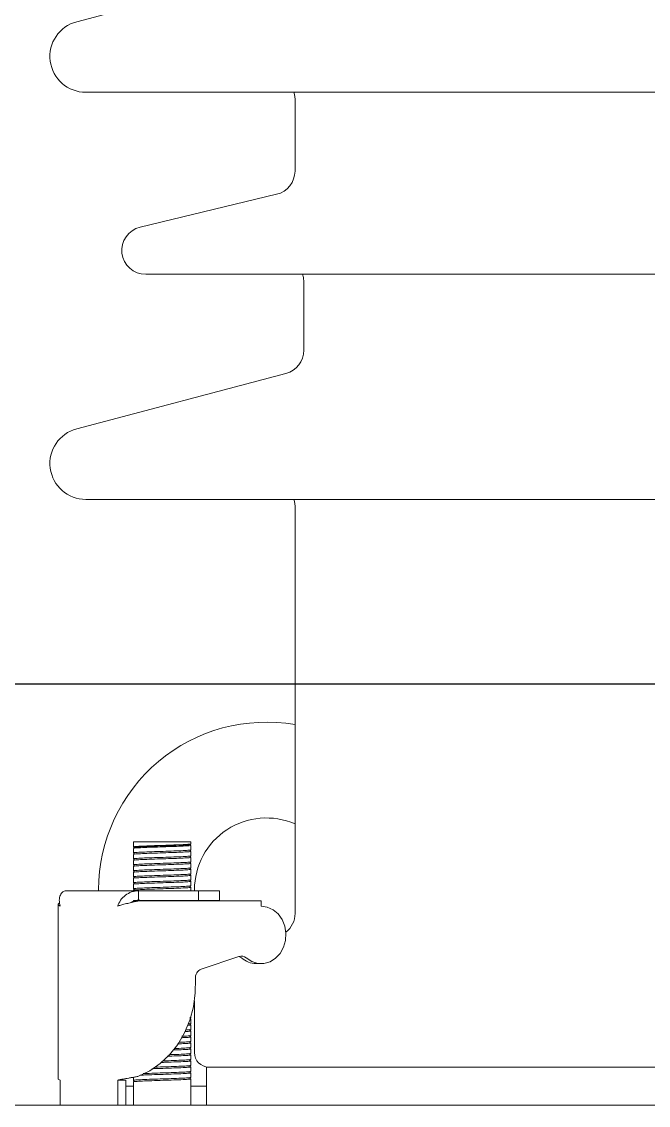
# Model space of a CAD drawing. Header units: millimetres. Extents: x 51507 to 66627, y -17810 to -7118.
# Drawn here: x 56536.3 to 56667.2, y -9228.1 to -9001.9 of the extents above; entities that cross this region are included whole.
import ezdxf

# ---------------------------------------------------------------- set-up
doc = ezdxf.new("R2010")
doc.units = ezdxf.units.MM
doc.header["$LTSCALE"] = 10
doc.layers.get('Defpoints').update_dxf_attribs({"lineweight": 25})
doc.layers.add('粗实线', color=4, linetype='Continuous', lineweight=18)

msp = doc.modelspace()

# ---------------------------------------------------------------- linework, layer by layer
at = {"layer": 'Defpoints'}
msp.add_line((51507.409, -9140.11), (66627.409, -9140.11), dxfattribs=at)
at = {"layer": '粗实线'}
for p, q in [((56591.519, -8990.307), (56547.824, -9001.861)), ((56549.741, -9016.611), (56785.076, -9016.611)), ((56593.4, -9018.043), (56593.4, -9033.043)), ((56589.568, -9037.905), (56561.073, -9044.75)), ((56562.241, -9054.611), (56772.576, -9054.611)), ((56595.241, -9056.269), (56595.241, -9070.473)), ((56591.519, -9075.307), (56547.824, -9086.861)), ((56549.741, -9101.611), (56785.076, -9101.611)), ((56593.4, -9103.043), (56593.409, -9188.052)), ((56559.651, -9173.112), (56559.651, -9174.153)), ((56559.651, -9173.112), (56571.651, -9173.112)), ((56559.651, -9174.462), (56559.651, -9175.403)), ((56571.651, -9173.528), (56571.651, -9173.112)), ((56571.651, -9174.778), (56571.651, -9173.837)), ((56559.651, -9175.712), (56559.651, -9176.653)), ((56571.651, -9176.028), (56571.651, -9175.087)), ((56571.651, -9177.278), (56571.651, -9176.337)), ((56559.651, -9176.962), (56559.651, -9177.903)), ((56559.651, -9178.212), (56559.651, -9179.153)), ((56571.651, -9178.528), (56571.651, -9177.587)), ((56571.651, -9179.778), (56571.651, -9178.837)), ((56559.651, -9179.462), (56559.651, -9180.403)), ((56559.651, -9180.712), (56559.651, -9181.653)), ((56571.651, -9181.028), (56571.651, -9180.087)), ((56545.557, -9183.324), (56560.757, -9183.324)), ((56552.409, -9183.112), (56552.409, -9183.324)), ((56559.651, -9181.962), (56559.651, -9182.903)), ((56559.651, -9183.212), (56559.651, -9183.324)), ((56560.757, -9183.324), (56560.757, -9185.324)), ((56560.757, -9183.324), (56573.251, -9183.324)), ((56571.651, -9182.278), (56571.651, -9181.337)), ((56571.651, -9183.324), (56571.651, -9182.587)), ((56572.409, -9183.112), (56572.41, -9183.324)), ((56573.251, -9183.324), (56573.251, -9185.324)), ((56577.651, -9183.324), (56573.251, -9183.324)), ((56577.651, -9185.324), (56577.651, -9183.324)), ((56559.935, -9185.424), (56560.757, -9185.424)), ((56560.757, -9185.324), (56573.251, -9185.324)), ((56560.757, -9185.424), (56586.326, -9185.424)), ((56571.651, -9185.424), (56571.651, -9185.324)), ((56577.651, -9185.324), (56573.251, -9185.324)), ((56586.326, -9185.424), (56586.326, -9186.524)), ((56543.957, -9186.158), (56543.957, -9222.599)), ((56581.702, -9197.016), (56573.845, -9199.649)), ((56585.326, -9198.524), (56586.326, -9198.524)), ((56572.409, -9206.277), (56572.409, -9217.112)), ((56571.651, -9209.778), (56571.651, -9209.689)), ((56571.651, -9211.028), (56571.651, -9210.087)), ((56571.651, -9212.278), (56571.651, -9211.337)), ((56571.651, -9213.528), (56571.651, -9212.587)), ((56571.651, -9214.778), (56571.651, -9213.837)), ((56571.651, -9216.028), (56571.651, -9215.087)), ((56571.651, -9217.278), (56571.651, -9216.337)), ((56571.651, -9218.528), (56571.651, -9217.587)), ((56571.651, -9219.778), (56571.651, -9218.837)), ((56571.651, -9221.028), (56571.651, -9220.087)), ((56571.651, -9222.278), (56571.651, -9221.337)), ((56574.909, -9220.112), (56574.909, -9228.112)), ((56759.909, -9220.112), (56574.909, -9220.112)), ((56544.385, -9228.112), (56544.385, -9222.833)), ((56556.385, -9222.833), (56558.118, -9222.833)), ((56556.385, -9228.112), (56556.385, -9222.833)), ((56558.118, -9228.112), (56558.118, -9222.833)), ((56558.118, -9224.112), (56559.651, -9224.112)), ((56559.213, -9222.33), (56559.216, -9222.33)), ((56559.651, -9222.248), (56559.651, -9222.903)), ((56559.651, -9223.212), (56559.651, -9228.112)), ((56571.651, -9228.112), (56571.651, -9222.587)), ((56571.651, -9224.112), (56574.909, -9224.112)), ((56322.409, -9228.112), (58212.409, -9228.112))]:
    msp.add_line(p, q, dxfattribs=at)
for points in [[(56593.19, -9016.611), (56593.304, -9017.068), (56593.4, -9018.043)], [(56594.959, -9054.611), (56595.145, -9055.293), (56595.241, -9056.269)], [(56593.19, -9101.611), (56593.303, -9102.067), (56593.4, -9103.043)], [(56586.326, -9186.524), (56587.623, -9186.714), (56588.837, -9187.271), (56589.893, -9188.16), (56590.723, -9189.326), (56591.275, -9190.694), (56591.514, -9192.177), (56591.425, -9193.683), (56591.013, -9195.115), (56590.305, -9196.383), (56589.345, -9197.407), (56588.195, -9198.123), (56586.926, -9198.484), (56585.619, -9198.468), (56584.357, -9198.076), (56583.22, -9197.334)], [(56572.6, -9201.702), (56572.583, -9204.629), (56572.197, -9207.52), (56571.449, -9210.316), (56570.356, -9212.956), (56568.941, -9215.384), (56567.234, -9217.547), (56565.273, -9219.4), (56563.098, -9220.902), (56560.757, -9222.021)]]:
    msp.add_lwpolyline(points, dxfattribs=at)
for centre, radius, start, end in [((56549.741, -9009.111), 7.5, 104.81144, 270), ((56588.4, -9033.043), 5, 283.50795, 0), ((56562.241, -9049.611), 5, 103.50795, 270), ((56590.241, -9070.473), 5, 284.81144, 360), ((56549.741, -9094.111), 7.5, 104.81144, 270), ((56587.409, -9183.112), 35, 80.13619, 180), ((56587.409, -9183.112), 15, 66.43025, 180), ((56588.409, -9188.053), 5, 308.20625, 0.00618), ((56581.139, -9198.575), 1.646, 48.95222, 70.65885), ((56582.186, -9198.49), 1.552, 48.19788, 108.17513), ((56585.359, -9193.789), 4.735, 228.46701, 269.60091), ((56574.59, -9201.505), 2, 111.86227, 185.67051), ((56575.409, -9217.112), 3, 180, 270)]:
    msp.add_arc(centre, radius, start, end, dxfattribs=at)
for points, knots in [([(56559.661, -9174.165), (56559.693, -9174.184), (56559.756, -9174.221), (56559.82, -9174.258), (56559.852, -9174.276)], [0, 0, 0, 0, 0.1104787, 0.22095284, 0.22095284, 0.22095284, 0.22095284]), ([(56571.525, -9173.54), (56571.522, -9173.554), (56571.512, -9173.593), (56570.505, -9173.658), (56568.737, -9173.737), (56566.451, -9173.815), (56564.061, -9173.893), (56561.892, -9173.971), (56560.359, -9174.049), (56559.612, -9174.11), (56559.725, -9174.144), (56559.753, -9174.153)], [0, 0, 0, 0, 0.7784438, 2.2966701, 3.8148964, 5.3331227, 6.851349, 8.3695753, 9.8878016, 11.4060279, 11.9106519, 11.9106519, 11.9106519, 11.9106519]), ([(56571.549, -9173.837), (56571.549, -9173.854), (56571.551, -9173.898), (56570.513, -9173.967), (56568.735, -9174.045), (56566.452, -9174.123), (56564.061, -9174.201), (56561.892, -9174.28), (56560.359, -9174.358), (56559.612, -9174.418), (56559.725, -9174.453), (56559.753, -9174.462)], [0, 0, 0, 0, 0.9965202, 2.48916, 3.9817997, 5.4744395, 6.9670793, 8.4597191, 9.9523589, 11.4449986, 11.9411182, 11.9411182, 11.9411182, 11.9411182]), ([(56571.361, -9173.638), (56571.361, -9173.656), (56571.363, -9173.699), (56570.358, -9173.769), (56568.637, -9173.847), (56566.426, -9173.925), (56564.111, -9174.003), (56562.012, -9174.081), (56560.528, -9174.159), (56559.804, -9174.22), (56559.913, -9174.255), (56559.941, -9174.263)], [0, 0, 0, 0, 0.9631684, 2.40882, 3.8544716, 5.3001231, 6.7457747, 8.1914262, 9.6370778, 11.0827294, 11.5632759, 11.5632759, 11.5632759, 11.5632759]), ([(56571.64, -9173.826), (56571.609, -9173.807), (56571.545, -9173.77), (56571.481, -9173.733), (56571.449, -9173.715)], [0, 0, 0, 0, 0.1104904, 0.22097607, 0.22097607, 0.22097607, 0.22097607]), ([(56571.45, -9173.651), (56571.481, -9173.633), (56571.545, -9173.596), (56571.609, -9173.559), (56571.641, -9173.54)], [0, 0, 0, 0, 0.11047415, 0.22095284, 0.22095284, 0.22095284, 0.22095284]), ([(56559.661, -9175.415), (56559.693, -9175.434), (56559.756, -9175.471), (56559.82, -9175.508), (56559.852, -9175.526)], [0, 0, 0, 0, 0.1104787, 0.22095284, 0.22095284, 0.22095284, 0.22095284]), ([(56559.661, -9176.665), (56559.693, -9176.684), (56559.756, -9176.721), (56559.82, -9176.758), (56559.852, -9176.776)], [0, 0, 0, 0, 0.1104787, 0.22095284, 0.22095284, 0.22095284, 0.22095284]), ([(56571.525, -9174.79), (56571.522, -9174.804), (56571.512, -9174.843), (56570.505, -9174.908), (56568.737, -9174.987), (56566.451, -9175.065), (56564.061, -9175.143), (56561.892, -9175.221), (56560.359, -9175.299), (56559.612, -9175.36), (56559.725, -9175.394), (56559.753, -9175.403)], [0, 0, 0, 0, 0.7784438, 2.2966701, 3.8148964, 5.3331227, 6.851349, 8.3695753, 9.8878016, 11.4060279, 11.9106519, 11.9106519, 11.9106519, 11.9106519]), ([(56571.549, -9175.087), (56571.549, -9175.104), (56571.551, -9175.148), (56570.513, -9175.217), (56568.735, -9175.295), (56566.452, -9175.373), (56564.061, -9175.451), (56561.892, -9175.53), (56560.359, -9175.608), (56559.612, -9175.668), (56559.725, -9175.703), (56559.753, -9175.712)], [0, 0, 0, 0, 0.9965202, 2.48916, 3.9817997, 5.4744395, 6.9670793, 8.4597191, 9.9523589, 11.4449986, 11.9411182, 11.9411182, 11.9411182, 11.9411182]), ([(56571.525, -9176.04), (56571.522, -9176.054), (56571.512, -9176.093), (56570.505, -9176.158), (56568.737, -9176.237), (56566.451, -9176.315), (56564.061, -9176.393), (56561.892, -9176.471), (56560.359, -9176.549), (56559.612, -9176.61), (56559.725, -9176.644), (56559.753, -9176.653)], [0, 0, 0, 0, 0.7784438, 2.2966701, 3.8148964, 5.3331227, 6.851349, 8.3695753, 9.8878016, 11.4060279, 11.9106519, 11.9106519, 11.9106519, 11.9106519]), ([(56571.549, -9176.337), (56571.549, -9176.354), (56571.551, -9176.398), (56570.513, -9176.467), (56568.735, -9176.545), (56566.452, -9176.623), (56564.061, -9176.701), (56561.892, -9176.78), (56560.359, -9176.858), (56559.612, -9176.918), (56559.725, -9176.953), (56559.753, -9176.962)], [0, 0, 0, 0, 0.9965202, 2.48916, 3.9817997, 5.4744395, 6.9670793, 8.4597191, 9.9523589, 11.4449986, 11.9411182, 11.9411182, 11.9411182, 11.9411182]), ([(56571.64, -9175.076), (56571.609, -9175.057), (56571.545, -9175.02), (56571.481, -9174.983), (56571.449, -9174.965)], [0, 0, 0, 0, 0.1104904, 0.22097607, 0.22097607, 0.22097607, 0.22097607]), ([(56571.64, -9176.326), (56571.609, -9176.307), (56571.545, -9176.27), (56571.481, -9176.233), (56571.449, -9176.215)], [0, 0, 0, 0, 0.1104904, 0.22097607, 0.22097607, 0.22097607, 0.22097607]), ([(56571.45, -9174.901), (56571.481, -9174.883), (56571.545, -9174.846), (56571.609, -9174.809), (56571.641, -9174.79)], [0, 0, 0, 0, 0.11047415, 0.22095284, 0.22095284, 0.22095284, 0.22095284]), ([(56571.45, -9176.151), (56571.481, -9176.133), (56571.545, -9176.096), (56571.609, -9176.059), (56571.641, -9176.04)], [0, 0, 0, 0, 0.11047415, 0.22095284, 0.22095284, 0.22095284, 0.22095284]), ([(56559.661, -9177.915), (56559.693, -9177.934), (56559.756, -9177.971), (56559.82, -9178.008), (56559.852, -9178.026)], [0, 0, 0, 0, 0.1104787, 0.22095284, 0.22095284, 0.22095284, 0.22095284]), ([(56571.525, -9177.29), (56571.522, -9177.304), (56571.512, -9177.343), (56570.505, -9177.408), (56568.737, -9177.487), (56566.451, -9177.565), (56564.061, -9177.643), (56561.892, -9177.721), (56560.359, -9177.799), (56559.612, -9177.86), (56559.725, -9177.894), (56559.753, -9177.903)], [0, 0, 0, 0, 0.7784438, 2.2966701, 3.8148964, 5.3331227, 6.851349, 8.3695753, 9.8878016, 11.4060279, 11.9106519, 11.9106519, 11.9106519, 11.9106519]), ([(56571.549, -9177.587), (56571.549, -9177.604), (56571.551, -9177.648), (56570.513, -9177.717), (56568.735, -9177.795), (56566.452, -9177.873), (56564.061, -9177.951), (56561.892, -9178.03), (56560.359, -9178.108), (56559.612, -9178.168), (56559.725, -9178.203), (56559.753, -9178.212)], [0, 0, 0, 0, 0.9965202, 2.48916, 3.9817997, 5.4744395, 6.9670793, 8.4597191, 9.9523589, 11.4449986, 11.9411182, 11.9411182, 11.9411182, 11.9411182]), ([(56571.525, -9178.54), (56571.522, -9178.554), (56571.512, -9178.593), (56570.505, -9178.658), (56568.737, -9178.737), (56566.451, -9178.815), (56564.061, -9178.893), (56561.892, -9178.971), (56560.359, -9179.049), (56559.612, -9179.11), (56559.725, -9179.144), (56559.753, -9179.153)], [0, 0, 0, 0, 0.7784438, 2.2966701, 3.8148964, 5.3331227, 6.851349, 8.3695753, 9.8878016, 11.4060279, 11.9106519, 11.9106519, 11.9106519, 11.9106519]), ([(56571.549, -9178.837), (56571.549, -9178.854), (56571.551, -9178.898), (56570.513, -9178.967), (56568.735, -9179.045), (56566.452, -9179.123), (56564.061, -9179.201), (56561.892, -9179.28), (56560.359, -9179.358), (56559.612, -9179.418), (56559.725, -9179.453), (56559.753, -9179.462)], [0, 0, 0, 0, 0.9965202, 2.48916, 3.9817997, 5.4744395, 6.9670793, 8.4597191, 9.9523589, 11.4449986, 11.9411182, 11.9411182, 11.9411182, 11.9411182]), ([(56571.64, -9177.576), (56571.609, -9177.557), (56571.545, -9177.52), (56571.481, -9177.483), (56571.449, -9177.465)], [0, 0, 0, 0, 0.1104904, 0.22097607, 0.22097607, 0.22097607, 0.22097607]), ([(56571.64, -9178.826), (56571.609, -9178.807), (56571.545, -9178.77), (56571.481, -9178.733), (56571.449, -9178.715)], [0, 0, 0, 0, 0.1104904, 0.22097607, 0.22097607, 0.22097607, 0.22097607]), ([(56571.45, -9177.401), (56571.481, -9177.383), (56571.545, -9177.346), (56571.609, -9177.309), (56571.641, -9177.29)], [0, 0, 0, 0, 0.11047415, 0.22095284, 0.22095284, 0.22095284, 0.22095284]), ([(56571.45, -9178.651), (56571.481, -9178.633), (56571.545, -9178.596), (56571.609, -9178.559), (56571.641, -9178.54)], [0, 0, 0, 0, 0.11047415, 0.22095284, 0.22095284, 0.22095284, 0.22095284]), ([(56559.661, -9179.165), (56559.693, -9179.184), (56559.756, -9179.221), (56559.82, -9179.258), (56559.852, -9179.276)], [0, 0, 0, 0, 0.1104787, 0.22095284, 0.22095284, 0.22095284, 0.22095284]), ([(56559.661, -9180.415), (56559.693, -9180.434), (56559.756, -9180.471), (56559.82, -9180.508), (56559.852, -9180.526)], [0, 0, 0, 0, 0.1104787, 0.22095284, 0.22095284, 0.22095284, 0.22095284]), ([(56571.525, -9179.79), (56571.522, -9179.804), (56571.512, -9179.843), (56570.505, -9179.908), (56568.737, -9179.987), (56566.451, -9180.065), (56564.061, -9180.143), (56561.892, -9180.221), (56560.359, -9180.299), (56559.612, -9180.36), (56559.725, -9180.394), (56559.753, -9180.403)], [0, 0, 0, 0, 0.7784438, 2.2966701, 3.8148964, 5.3331227, 6.851349, 8.3695753, 9.8878016, 11.4060279, 11.9106519, 11.9106519, 11.9106519, 11.9106519]), ([(56571.549, -9180.087), (56571.549, -9180.104), (56571.551, -9180.148), (56570.513, -9180.217), (56568.735, -9180.295), (56566.452, -9180.373), (56564.061, -9180.451), (56561.892, -9180.53), (56560.359, -9180.608), (56559.612, -9180.668), (56559.725, -9180.703), (56559.753, -9180.712)], [0, 0, 0, 0, 0.9965202, 2.48916, 3.9817997, 5.4744395, 6.9670793, 8.4597191, 9.9523589, 11.4449986, 11.9411182, 11.9411182, 11.9411182, 11.9411182]), ([(56571.525, -9181.04), (56571.522, -9181.054), (56571.512, -9181.093), (56570.505, -9181.158), (56568.737, -9181.237), (56566.451, -9181.315), (56564.061, -9181.393), (56561.892, -9181.471), (56560.359, -9181.549), (56559.612, -9181.61), (56559.725, -9181.644), (56559.753, -9181.653)], [0, 0, 0, 0, 0.7784438, 2.2966701, 3.8148964, 5.3331227, 6.851349, 8.3695753, 9.8878016, 11.4060279, 11.9106519, 11.9106519, 11.9106519, 11.9106519]), ([(56571.64, -9180.076), (56571.609, -9180.057), (56571.545, -9180.02), (56571.481, -9179.983), (56571.449, -9179.965)], [0, 0, 0, 0, 0.1104904, 0.22097607, 0.22097607, 0.22097607, 0.22097607]), ([(56571.64, -9181.326), (56571.609, -9181.307), (56571.545, -9181.27), (56571.481, -9181.233), (56571.449, -9181.215)], [0, 0, 0, 0, 0.1104904, 0.22097607, 0.22097607, 0.22097607, 0.22097607]), ([(56571.45, -9179.901), (56571.481, -9179.883), (56571.545, -9179.846), (56571.609, -9179.809), (56571.641, -9179.79)], [0, 0, 0, 0, 0.11047415, 0.22095284, 0.22095284, 0.22095284, 0.22095284]), ([(56571.45, -9181.151), (56571.481, -9181.133), (56571.545, -9181.096), (56571.609, -9181.059), (56571.641, -9181.04)], [0, 0, 0, 0, 0.11047415, 0.22095284, 0.22095284, 0.22095284, 0.22095284]), ([(56544.385, -9186.524), (56544.293, -9186.097), (56544.108, -9185.242), (56544.365, -9184.171), (56544.89, -9183.456), (56545.34, -9183.367), (56545.557, -9183.324)], [0, 0, 0, 0, 0.9869099, 1.9745469, 2.9621881, 3.874729, 3.874729, 3.874729, 3.874729]), ([(56559.661, -9181.665), (56559.693, -9181.684), (56559.756, -9181.721), (56559.82, -9181.758), (56559.852, -9181.776)], [0, 0, 0, 0, 0.1104787, 0.22095284, 0.22095284, 0.22095284, 0.22095284]), ([(56559.661, -9182.915), (56559.693, -9182.934), (56559.756, -9182.971), (56559.82, -9183.008), (56559.852, -9183.026)], [0, 0, 0, 0, 0.1104787, 0.22095284, 0.22095284, 0.22095284, 0.22095284]), ([(56571.549, -9181.337), (56571.549, -9181.354), (56571.551, -9181.398), (56570.513, -9181.467), (56568.735, -9181.545), (56566.452, -9181.623), (56564.061, -9181.701), (56561.892, -9181.78), (56560.359, -9181.858), (56559.612, -9181.918), (56559.725, -9181.953), (56559.753, -9181.962)], [0, 0, 0, 0, 0.9965202, 2.48916, 3.9817997, 5.4744395, 6.9670793, 8.4597191, 9.9523589, 11.4449986, 11.9411182, 11.9411182, 11.9411182, 11.9411182]), ([(56571.525, -9182.29), (56571.522, -9182.304), (56571.512, -9182.343), (56570.505, -9182.408), (56568.737, -9182.487), (56566.451, -9182.565), (56564.061, -9182.643), (56561.892, -9182.721), (56560.359, -9182.799), (56559.612, -9182.86), (56559.725, -9182.894), (56559.753, -9182.903)], [0, 0, 0, 0, 0.7784438, 2.2966701, 3.8148964, 5.3331227, 6.851349, 8.3695753, 9.8878016, 11.4060279, 11.9106519, 11.9106519, 11.9106519, 11.9106519]), ([(56571.549, -9182.587), (56571.549, -9182.604), (56571.551, -9182.648), (56570.513, -9182.717), (56568.735, -9182.795), (56566.452, -9182.873), (56564.061, -9182.951), (56561.892, -9183.03), (56560.359, -9183.108), (56559.612, -9183.168), (56559.725, -9183.203), (56559.753, -9183.212)], [0, 0, 0, 0, 0.9965202, 2.48916, 3.9817997, 5.4744395, 6.9670793, 8.4597191, 9.9523589, 11.4449986, 11.9411182, 11.9411182, 11.9411182, 11.9411182]), ([(56571.64, -9182.576), (56571.609, -9182.557), (56571.545, -9182.52), (56571.481, -9182.483), (56571.449, -9182.465)], [0, 0, 0, 0, 0.1104904, 0.22097607, 0.22097607, 0.22097607, 0.22097607]), ([(56571.45, -9182.401), (56571.481, -9182.383), (56571.545, -9182.346), (56571.609, -9182.309), (56571.641, -9182.29)], [0, 0, 0, 0, 0.11047415, 0.22095284, 0.22095284, 0.22095284, 0.22095284]), ([(56556.385, -9186.524), (56556.579, -9186.451), (56556.985, -9186.297), (56557.923, -9186.063), (56559.011, -9185.821), (56560.001, -9185.608), (56560.544, -9185.476), (56560.757, -9185.424)], [0, 0, 0, 0, 0.8983966, 1.8898116, 2.8812547, 3.8726972, 4.5113221, 4.5113221, 4.5113221, 4.5113221]), ([(56559.184, -9185.775), (56559.246, -9185.739), (56559.366, -9185.67), (56559.474, -9185.601), (56559.526, -9185.568)], [0, 0, 0, 0, 0.21006318, 0.39984575, 0.39984575, 0.39984575, 0.39984575]), ([(56560.757, -9185.324), (56560.485, -9185.339), (56559.998, -9185.365), (56559.566, -9185.543), (56559.375, -9185.622)], [0, 0, 0, 0, 0.7942429, 1.4240293, 1.4240293, 1.4240293, 1.4240293]), ([(56561.011, -9185.271), (56560.817, -9185.28), (56560.086, -9185.316), (56559.619, -9185.36), (56559.726, -9185.394), (56559.753, -9185.403)], [0, 0, 0, 0, 0.2925483, 1.1036292, 1.373214, 1.373214, 1.373214, 1.373214]), ([(56567.835, -9185.324), (56567.374, -9185.34), (56566.441, -9185.374), (56565.431, -9185.407), (56564.92, -9185.424)], [0, 0, 0, 0, 1.4401825, 2.9165275, 2.9165275, 2.9165275, 2.9165275]), ([(56544.286, -9185.864), (56544.205, -9185.901), (56543.922, -9186.029), (56543.898, -9186.249), (56544.223, -9186.432), (56544.385, -9186.524)], [0, 0, 0, 0, 0.1765488, 0.6199732, 1.0633975, 1.0633975, 1.0633975, 1.0633975]), ([(56571.64, -9210.076), (56571.609, -9210.057), (56571.545, -9210.02), (56571.481, -9209.983), (56571.449, -9209.965)], [0, 0, 0, 0, 0.1104904, 0.22097607, 0.22097607, 0.22097607, 0.22097607]), ([(56571.45, -9209.901), (56571.481, -9209.883), (56571.545, -9209.846), (56571.609, -9209.809), (56571.641, -9209.79)], [0, 0, 0, 0, 0.11047415, 0.22095284, 0.22095284, 0.22095284, 0.22095284]), ([(56571.549, -9212.587), (56571.542, -9212.604), (56571.526, -9212.648), (56570.987, -9212.692), (56570.386, -9212.718), (56570.373, -9212.719)], [0, 0, 0, 0, 0.4726634, 1.1806432, 1.1959844, 1.1959844, 1.1959844, 1.1959844]), ([(56571.525, -9212.29), (56571.527, -9212.304), (56571.533, -9212.339), (56570.935, -9212.375), (56570.562, -9212.397)], [0, 0, 0, 0, 0.36849673, 0.98267185, 0.98267185, 0.98267185, 0.98267185]), ([(56571.549, -9211.337), (56571.573, -9211.354), (56571.614, -9211.383), (56571.16, -9211.413), (56570.976, -9211.424)], [0, 0, 0, 0, 0.36984542, 0.62172805, 0.62172805, 0.62172805, 0.62172805]), ([(56571.525, -9211.04), (56571.543, -9211.054), (56571.573, -9211.076), (56571.217, -9211.099), (56571.069, -9211.109)], [0, 0, 0, 0, 0.28752573, 0.49167766, 0.49167766, 0.49167766, 0.49167766]), ([(56571.64, -9211.326), (56571.609, -9211.307), (56571.545, -9211.27), (56571.481, -9211.233), (56571.449, -9211.215)], [0, 0, 0, 0, 0.1104904, 0.22097607, 0.22097607, 0.22097607, 0.22097607]), ([(56571.64, -9212.576), (56571.609, -9212.557), (56571.545, -9212.52), (56571.481, -9212.483), (56571.449, -9212.465)], [0, 0, 0, 0, 0.1104904, 0.22097607, 0.22097607, 0.22097607, 0.22097607]), ([(56571.45, -9211.151), (56571.481, -9211.133), (56571.545, -9211.096), (56571.609, -9211.059), (56571.641, -9211.04)], [0, 0, 0, 0, 0.11047415, 0.22095284, 0.22095284, 0.22095284, 0.22095284]), ([(56571.45, -9212.401), (56571.481, -9212.383), (56571.545, -9212.346), (56571.609, -9212.309), (56571.641, -9212.29)], [0, 0, 0, 0, 0.11047415, 0.22095284, 0.22095284, 0.22095284, 0.22095284]), ([(56571.549, -9215.087), (56571.548, -9215.104), (56571.546, -9215.148), (56570.59, -9215.214), (56569.416, -9215.263), (56568.867, -9215.286)], [0, 0, 0, 0, 0.7098574, 1.7731188, 2.7056821, 2.7056821, 2.7056821, 2.7056821]), ([(56571.525, -9214.79), (56571.52, -9214.804), (56571.507, -9214.843), (56570.633, -9214.902), (56569.532, -9214.949), (56569.053, -9214.969)], [0, 0, 0, 0, 0.5588113, 1.6486805, 2.4894698, 2.4894698, 2.4894698, 2.4894698]), ([(56571.549, -9213.837), (56571.546, -9213.854), (56571.539, -9213.898), (56570.784, -9213.953), (56569.896, -9213.99), (56569.62, -9214.002)], [0, 0, 0, 0, 0.6153172, 1.5369713, 1.9511382, 1.9511382, 1.9511382, 1.9511382]), ([(56571.525, -9213.54), (56571.519, -9213.554), (56571.501, -9213.593), (56570.831, -9213.641), (56570.015, -9213.676), (56569.806, -9213.685)], [0, 0, 0, 0, 0.4792975, 1.4140882, 1.7354266, 1.7354266, 1.7354266, 1.7354266]), ([(56571.64, -9213.826), (56571.609, -9213.807), (56571.545, -9213.77), (56571.481, -9213.733), (56571.449, -9213.715)], [0, 0, 0, 0, 0.1104904, 0.22097607, 0.22097607, 0.22097607, 0.22097607]), ([(56571.64, -9215.076), (56571.609, -9215.057), (56571.545, -9215.02), (56571.481, -9214.983), (56571.449, -9214.965)], [0, 0, 0, 0, 0.1104904, 0.22097607, 0.22097607, 0.22097607, 0.22097607]), ([(56571.45, -9213.651), (56571.481, -9213.633), (56571.545, -9213.596), (56571.609, -9213.559), (56571.641, -9213.54)], [0, 0, 0, 0, 0.11047415, 0.22095284, 0.22095284, 0.22095284, 0.22095284]), ([(56571.45, -9214.901), (56571.481, -9214.883), (56571.545, -9214.846), (56571.609, -9214.809), (56571.641, -9214.79)], [0, 0, 0, 0, 0.11047415, 0.22095284, 0.22095284, 0.22095284, 0.22095284]), ([(56571.525, -9217.29), (56571.522, -9217.304), (56571.512, -9217.343), (56570.5, -9217.408), (56568.915, -9217.479), (56567.593, -9217.524), (56567.036, -9217.543)], [0, 0, 0, 0, 0.7131889, 2.1041463, 3.4951036, 4.5080521, 4.5080521, 4.5080521, 4.5080521]), ([(56571.549, -9216.337), (56571.55, -9216.354), (56571.554, -9216.398), (56570.496, -9216.467), (56569.201, -9216.527), (56568.233, -9216.56), (56568.018, -9216.567)], [0, 0, 0, 0, 0.8040532, 2.0084059, 3.2127586, 3.5563599, 3.5563599, 3.5563599, 3.5563599]), ([(56571.525, -9216.04), (56571.522, -9216.054), (56571.514, -9216.093), (56570.484, -9216.158), (56569.285, -9216.215), (56568.42, -9216.245), (56568.302, -9216.249)], [0, 0, 0, 0, 0.6225222, 1.8366491, 3.050776, 3.2417155, 3.2417155, 3.2417155, 3.2417155]), ([(56571.64, -9216.326), (56571.609, -9216.307), (56571.545, -9216.27), (56571.481, -9216.233), (56571.449, -9216.215)], [0, 0, 0, 0, 0.1104904, 0.22097607, 0.22097607, 0.22097607, 0.22097607]), ([(56571.45, -9216.151), (56571.481, -9216.133), (56571.545, -9216.096), (56571.609, -9216.059), (56571.641, -9216.04)], [0, 0, 0, 0, 0.11047415, 0.22095284, 0.22095284, 0.22095284, 0.22095284]), ([(56571.45, -9217.401), (56571.481, -9217.383), (56571.545, -9217.346), (56571.609, -9217.309), (56571.641, -9217.29)], [0, 0, 0, 0, 0.11047415, 0.22095284, 0.22095284, 0.22095284, 0.22095284]), ([(56571.549, -9218.837), (56571.549, -9218.854), (56571.551, -9218.898), (56570.512, -9218.967), (56568.737, -9219.045), (56566.875, -9219.109), (56565.754, -9219.146), (56565.412, -9219.157)], [0, 0, 0, 0, 1.0024157, 2.5038861, 4.0053565, 5.5068269, 6.1634101, 6.1634101, 6.1634101, 6.1634101]), ([(56571.525, -9218.54), (56571.522, -9218.554), (56571.512, -9218.593), (56570.505, -9218.658), (56568.738, -9218.737), (56566.981, -9218.796), (56565.968, -9218.83), (56565.734, -9218.838)], [0, 0, 0, 0, 0.7815647, 2.3058777, 3.8301907, 5.3545038, 5.8113631, 5.8113631, 5.8113631, 5.8113631]), ([(56571.549, -9217.587), (56571.549, -9217.604), (56571.552, -9217.648), (56570.509, -9217.717), (56568.821, -9217.792), (56567.384, -9217.841), (56566.714, -9217.863)], [0, 0, 0, 0, 0.9164166, 2.289073, 3.6617294, 4.8607286, 4.8607286, 4.8607286, 4.8607286]), ([(56571.64, -9217.576), (56571.609, -9217.557), (56571.545, -9217.52), (56571.481, -9217.483), (56571.449, -9217.465)], [0, 0, 0, 0, 0.1104904, 0.22097607, 0.22097607, 0.22097607, 0.22097607]), ([(56571.64, -9218.826), (56571.609, -9218.807), (56571.545, -9218.77), (56571.481, -9218.733), (56571.449, -9218.715)], [0, 0, 0, 0, 0.1104904, 0.22097607, 0.22097607, 0.22097607, 0.22097607]), ([(56571.45, -9218.651), (56571.481, -9218.633), (56571.545, -9218.596), (56571.609, -9218.559), (56571.641, -9218.54)], [0, 0, 0, 0, 0.11047415, 0.22095284, 0.22095284, 0.22095284, 0.22095284]), ([(56571.549, -9221.337), (56571.549, -9221.354), (56571.551, -9221.398), (56570.512, -9221.467), (56568.736, -9221.545), (56566.447, -9221.623), (56564.078, -9221.701), (56562.147, -9221.768), (56561.388, -9221.81), (56561.111, -9221.824)], [0, 0, 0, 0, 1.1195618, 2.7964998, 4.4734378, 6.1503758, 7.8273138, 9.5042518, 10.4683178, 10.4683178, 10.4683178, 10.4683178]), ([(56571.525, -9221.04), (56571.522, -9221.054), (56571.512, -9221.093), (56570.505, -9221.158), (56568.739, -9221.237), (56566.442, -9221.315), (56564.095, -9221.393), (56562.401, -9221.45), (56561.811, -9221.48), (56561.721, -9221.485)], [0, 0, 0, 0, 0.8851543, 2.6115018, 4.3378493, 6.0641968, 7.7905442, 9.5168917, 9.8265025, 9.8265025, 9.8265025, 9.8265025]), ([(56571.549, -9220.087), (56571.549, -9220.104), (56571.551, -9220.148), (56570.514, -9220.217), (56568.73, -9220.295), (56566.471, -9220.373), (56564.598, -9220.432), (56563.725, -9220.465), (56563.542, -9220.472)], [0, 0, 0, 0, 1.087553, 2.7165464, 4.3455399, 5.9745333, 7.6035267, 8.0345088, 8.0345088, 8.0345088, 8.0345088]), ([(56571.525, -9219.79), (56571.522, -9219.804), (56571.512, -9219.843), (56570.505, -9219.908), (56568.74, -9219.987), (56566.454, -9220.064), (56564.905, -9220.116), (56564.137, -9220.141)], [0, 0, 0, 0, 0.8449491, 2.492883, 4.1408168, 5.7887507, 7.4091655, 7.4091655, 7.4091655, 7.4091655]), ([(56571.64, -9220.076), (56571.609, -9220.057), (56571.545, -9220.02), (56571.481, -9219.983), (56571.449, -9219.965)], [0, 0, 0, 0, 0.1104904, 0.22097607, 0.22097607, 0.22097607, 0.22097607]), ([(56571.64, -9221.326), (56571.609, -9221.307), (56571.545, -9221.27), (56571.481, -9221.233), (56571.449, -9221.215)], [0, 0, 0, 0, 0.1104904, 0.22097607, 0.22097607, 0.22097607, 0.22097607]), ([(56571.45, -9219.901), (56571.481, -9219.883), (56571.545, -9219.846), (56571.609, -9219.809), (56571.641, -9219.79)], [0, 0, 0, 0, 0.11047415, 0.22095284, 0.22095284, 0.22095284, 0.22095284]), ([(56571.45, -9221.151), (56571.481, -9221.133), (56571.545, -9221.096), (56571.609, -9221.059), (56571.641, -9221.04)], [0, 0, 0, 0, 0.11047415, 0.22095284, 0.22095284, 0.22095284, 0.22095284]), ([(56544.385, -9222.833), (56544.273, -9222.797), (56544.055, -9222.729), (56543.942, -9222.65), (56543.965, -9222.606), (56543.969, -9222.599)], [0, 0, 0, 0, 0.24124775, 0.46879594, 0.51333989, 0.51333989, 0.51333989, 0.51333989]), ([(56560.757, -9222.021), (56560.533, -9222.071), (56560.095, -9222.167), (56559.384, -9222.3), (56558.702, -9222.421), (56557.891, -9222.56), (56557.027, -9222.708), (56556.59, -9222.793), (56556.385, -9222.833)], [0, 0, 0, 0, 0.6655219, 1.2998719, 1.9030822, 2.4751942, 3.5218951, 4.4463441, 4.4463441, 4.4463441, 4.4463441]), ([(56559.661, -9222.915), (56559.693, -9222.934), (56559.756, -9222.971), (56559.82, -9223.008), (56559.852, -9223.026)], [0, 0, 0, 0, 0.1104787, 0.22095284, 0.22095284, 0.22095284, 0.22095284]), ([(56571.525, -9222.29), (56571.522, -9222.304), (56571.512, -9222.343), (56570.505, -9222.408), (56568.737, -9222.487), (56566.451, -9222.565), (56564.061, -9222.643), (56561.892, -9222.721), (56560.359, -9222.799), (56559.612, -9222.86), (56559.725, -9222.894), (56559.753, -9222.903)], [0, 0, 0, 0, 0.7784438, 2.2966701, 3.8148964, 5.3331227, 6.851349, 8.3695753, 9.8878016, 11.4060279, 11.9106519, 11.9106519, 11.9106519, 11.9106519]), ([(56571.549, -9222.587), (56571.549, -9222.604), (56571.551, -9222.648), (56570.513, -9222.717), (56568.735, -9222.795), (56566.452, -9222.873), (56564.061, -9222.951), (56561.892, -9223.03), (56560.359, -9223.108), (56559.612, -9223.168), (56559.725, -9223.203), (56559.753, -9223.212)], [0, 0, 0, 0, 0.9965202, 2.48916, 3.9817997, 5.4744395, 6.9670793, 8.4597191, 9.9523589, 11.4449986, 11.9411182, 11.9411182, 11.9411182, 11.9411182]), ([(56571.64, -9222.576), (56571.609, -9222.557), (56571.545, -9222.52), (56571.481, -9222.483), (56571.449, -9222.465)], [0, 0, 0, 0, 0.1104904, 0.22097607, 0.22097607, 0.22097607, 0.22097607]), ([(56571.45, -9222.401), (56571.481, -9222.383), (56571.545, -9222.346), (56571.609, -9222.309), (56571.641, -9222.29)], [0, 0, 0, 0, 0.11047415, 0.22095284, 0.22095284, 0.22095284, 0.22095284])]:
    msp.add_open_spline(points, degree=3, knots=knots, dxfattribs=at)
msp.add_open_spline([(56560.757, -9183.324), (56560.26, -9183.372), (56559.267, -9183.468), (56557.951, -9184.208), (56556.91, -9185.266), (56556.56, -9186.105), (56556.385, -9186.524)], degree=3, dxfattribs=at)

doc.saveas('drawing.dxf')
